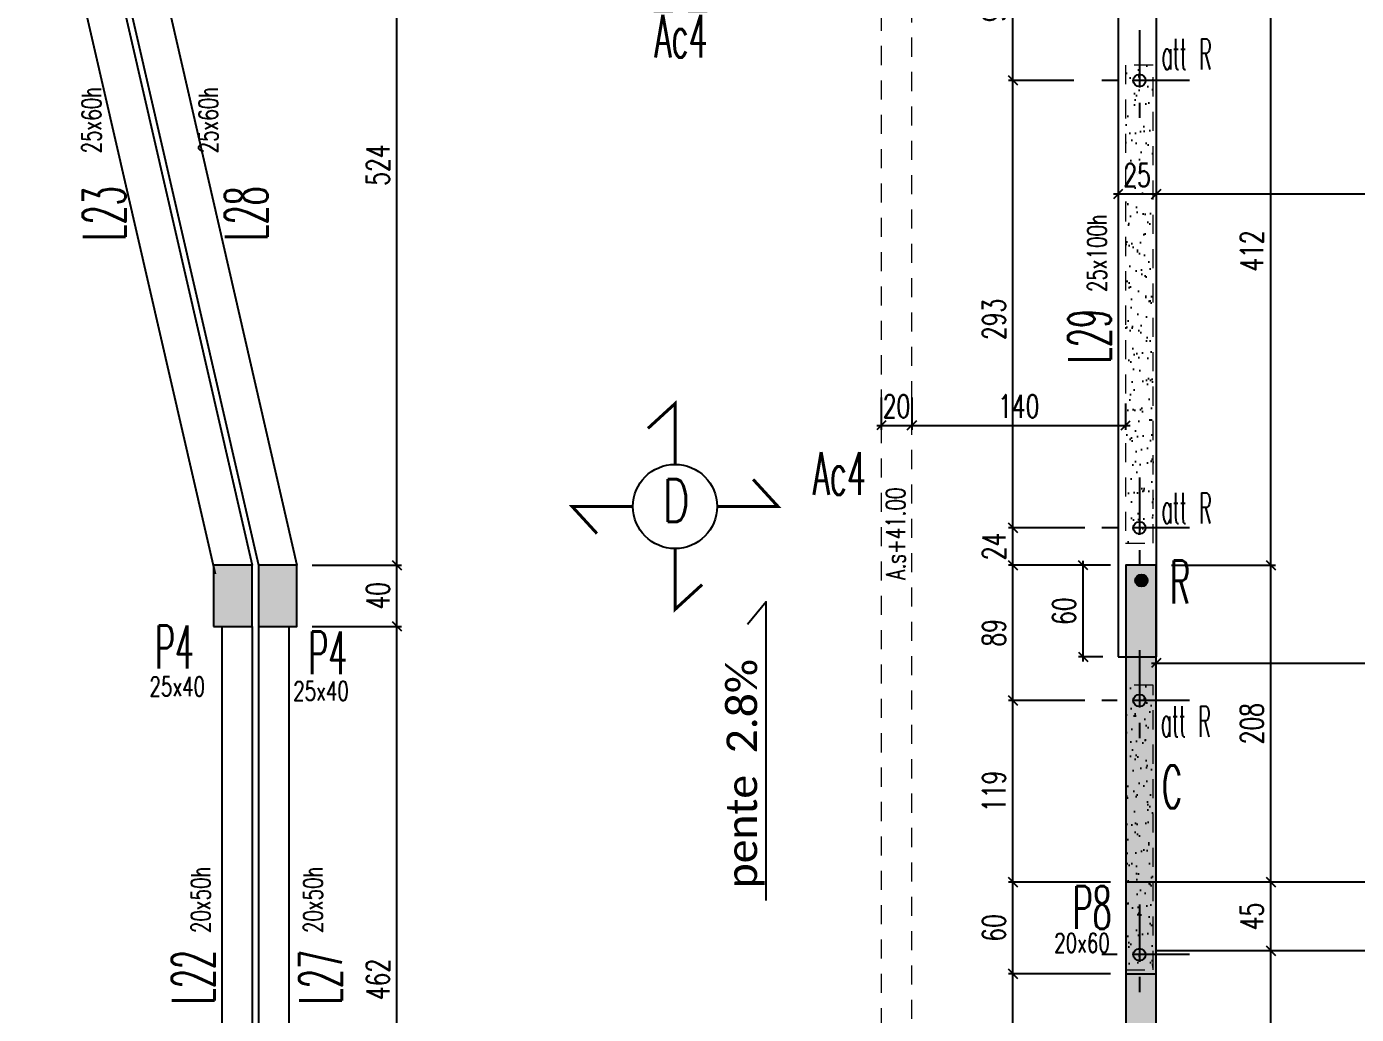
# Model space of a CAD drawing. Extents: x 308 to 437, y -199 to -146.
# Drawn here: x 374.78 to 383.48, y -177.6 to -171.13 of the extents above; entities that cross this region are included whole.
import ezdxf
from ezdxf.enums import TextEntityAlignment as Align

# ---------------------------------------------------------------- set-up
doc = ezdxf.new("R2010")
doc.units = 0
doc.header["$LTSCALE"] = 0.5
doc.header["$MEASUREMENT"] = 0
for name, pattern in [('AXES2', [1.125, 0.75, -0.125, 0.125, -0.125]), ('CACHE', [0.375, 0.25, -0.125]), ('DISCONTINU2', [0.375, 0.25, -0.125])]:
    doc.linetypes.add(name, pattern=pattern)
doc.layers.get('DEFPOINTS').update_dxf_attribs({"linetype": 'CONTINUOUS'})
for name, color, linetype in [('2_AJSA_txt50', 181, 'CONTINUOUS'), ('AXES', 6, 'AXES2'), ('COTATION', 7, 'CONTINUOUS'), ('MURS', 3, 'CONTINUOUS'), ('PLANCHER', 7, 'CONTINUOUS'), ('POCHAGE', 254, 'CONTINUOUS'), ('POTEAUX', 1, 'CONTINUOUS'), ('POUTRES', 2, 'CONTINUOUS'), ('RAID', 1, 'CONTINUOUS'), ('RDC', 7, 'DISCONTINU2'), ('REPERAGE', 4, 'CONTINUOUS'), ('REPERE-CHAI', 4, 'CONTINUOUS'), ('REPERE-POT', 4, 'CONTINUOUS'), ('REPERE-POUT', 4, 'CONTINUOUS'), ('REPERE-RAID', 4, 'CONTINUOUS')]:
    doc.layers.add(name, color=color, linetype=linetype)
doc.styles.add('CALIBRI', font='calibri.ttf')
doc.styles.add('ROMANS8', font='romans.shx', dxfattribs={"width": 0.7})
doc.styles.get("Standard").update_dxf_attribs({"font": 'txt.shx'})
doc.dimstyles.new('COT50 cm', dxfattribs={"dimtxt": 0.15, "dimasz": 0.06, "dimexe": 0.03, "dimexo": 0.1, "dimgap": 0.05, "dimtad": 1, "dimdec": 0, "dimlfac": 100, "dimzin": 0, "dimdsep": 46, "dimtxsty": 'ROMANS8', "dimblk1": 'OBLIQUE', "dimblk2": 'OBLIQUE', "dimsah": 1, "dimcen": 0.03, "dimdle": 0.03, "dimclrt": 1, "dimadec": 0, "dimazin": 0, "dimtfac": 1, "dimtdec": 0, "dimtmove": 0, "dimatfit": 3, "dimfxl": 0, "dimtolj": 1, "dimtzin": 0, "dimlwd": -1, "dimlwe": -1, "dimarcsym": 0})
pattern_1 = [(37.5, (-513.79323, 160.44126), (-0.004409535, 0.134877664), [0, -0.1064, 0, -0.119, 0, -0.11375]), (7.5, (-513.79323, 160.44126), (0.12388437, 0.197550225), [0, -0.0574, 0, -0.0959, 0, -0.03675]), (327.5, (-513.87933, 160.44126), (0.21798993, 0.000396134), [0, -0.035, 0, -0.126, 0, -0.1645]), (317.5, (-513.87933, 160.44126), (0.21042886, 0.06143729), [0, -0.0175, 0, -0.0826, 0, -0.0945])]

# ---------------------------------------------------------------- blocks, each defined once
blk = doc.blocks.new('_Oblique')
at = {"layer": 'COTATION', "color": 0, "lineweight": -2}
blk.add_line((-0.5, -0.5), (0.5, 0.5), dxfattribs=at)
blk = doc.blocks.new('*D1103')
at = {"layer": 'COTATION', "color": 0, "transparency": 16777216}
for p, q in [((376.6458, -175.0562), (377.2316, -175.0562)), ((377.2016, -179.7104), (377.2016, -175.0262)), ((377.0228, -179.6804), (377.2316, -179.6804))]:
    blk.add_line(p, q, dxfattribs=at)
at = {"layer": 'DEFPOINTS', "color": 0, "transparency": 16777216}
for p in [(376.5458, -175.0562), (377.2016, -175.0562), (376.9228, -179.6804)]:
    blk.add_point(p, dxfattribs=at)
at = {"layer": 'COTATION', "color": 0, "transparency": 16777216, "xscale": 0.06, "yscale": 0.06, "zscale": 0.06}
for p, rotation in [((377.2016, -175.0562), 90), ((377.2016, -179.6804), 270)]:
    blk.add_blockref('_Oblique', p, dxfattribs=dict(at, rotation=rotation))
at = {"layer": 'COTATION', "color": 1, "transparency": 16777216, "insert": (377.0766, -177.3683), "char_height": 0.15, "attachment_point": 5, "rotation": 90, "style": 'ROMANS8'}
blk.add_mtext('\\A1;462', dxfattribs=at)
blk = doc.blocks.new('*D1104')
at = {"layer": 'COTATION', "color": 0, "transparency": 16777216}
for p, q in [((376.6458, -174.6561), (377.2316, -174.6561)), ((377.2016, -175.0862), (377.2016, -174.6261)), ((376.6458, -175.0562), (377.2316, -175.0562))]:
    blk.add_line(p, q, dxfattribs=at)
at = {"layer": 'DEFPOINTS', "color": 0, "transparency": 16777216}
for p in [(376.5458, -174.6561), (377.2016, -174.6561), (376.5458, -175.0562)]:
    blk.add_point(p, dxfattribs=at)
at = {"layer": 'COTATION', "color": 0, "transparency": 16777216, "xscale": 0.06, "yscale": 0.06, "zscale": 0.06}
for p, rotation in [((377.2016, -174.6561), 90), ((377.2016, -175.0562), 270)]:
    blk.add_blockref('_Oblique', p, dxfattribs=dict(at, rotation=rotation))
at = {"layer": 'COTATION', "color": 1, "transparency": 16777216, "insert": (377.0766, -174.8561), "char_height": 0.15, "attachment_point": 5, "rotation": 90, "style": 'ROMANS8'}
blk.add_mtext('\\A1;40', dxfattribs=at)
blk = doc.blocks.new('*D1105')
at = {"layer": 'COTATION', "color": 0, "transparency": 16777216}
for p, q in [((376.8599, -169.4163), (377.2316, -169.4163)), ((377.2016, -174.6861), (377.2016, -169.3863)), ((376.6458, -174.6561), (377.2316, -174.6561))]:
    blk.add_line(p, q, dxfattribs=at)
at = {"layer": 'DEFPOINTS', "color": 0, "transparency": 16777216}
for p in [(376.7599, -169.4163), (377.2016, -169.4163), (376.5458, -174.6561)]:
    blk.add_point(p, dxfattribs=at)
at = {"layer": 'COTATION', "color": 0, "transparency": 16777216, "xscale": 0.06, "yscale": 0.06, "zscale": 0.06}
for p, rotation in [((377.2016, -169.4163), 90), ((377.2016, -174.6561), 270)]:
    blk.add_blockref('_Oblique', p, dxfattribs=dict(at, rotation=rotation))
at = {"layer": 'COTATION', "color": 1, "transparency": 16777216, "insert": (377.0766, -172.0362), "char_height": 0.15, "attachment_point": 5, "rotation": 90, "style": 'ROMANS8'}
blk.add_mtext('\\A1;524', dxfattribs=at)
blk = doc.blocks.new('*D1114')
at = {"layer": 'COTATION', "color": 0, "transparency": 16777216}
for p, q in [((381.873, -177.3311), (381.2051, -177.3311)), ((381.2351, -178.3661), (381.2351, -177.3011)), ((381.6339, -178.3361), (381.2051, -178.3361))]:
    blk.add_line(p, q, dxfattribs=at)
at = {"layer": 'DEFPOINTS', "color": 0, "transparency": 16777216}
for p in [(381.2351, -177.3311), (381.973, -177.3311), (381.7339, -178.3361)]:
    blk.add_point(p, dxfattribs=at)
at = {"layer": 'COTATION', "color": 0, "transparency": 16777216, "xscale": 0.06, "yscale": 0.06, "zscale": 0.06}
for p, rotation in [((381.2351, -177.3311), 90), ((381.2351, -178.3361), 270)]:
    blk.add_blockref('_Oblique', p, dxfattribs=dict(at, rotation=rotation))
at = {"layer": 'COTATION', "color": 1, "transparency": 16777216, "insert": (381.1101, -177.8336), "char_height": 0.15, "attachment_point": 5, "rotation": 90, "style": 'ROMANS8'}
blk.add_mtext('\\A1;101', dxfattribs=at)
blk = doc.blocks.new('*D1115')
at = {"layer": 'COTATION', "color": 0, "transparency": 16777216}
for p, q in [((381.873, -176.7311), (381.2051, -176.7311)), ((381.2351, -177.3611), (381.2351, -176.7011)), ((381.873, -177.3311), (381.2051, -177.3311))]:
    blk.add_line(p, q, dxfattribs=at)
at = {"layer": 'DEFPOINTS', "color": 0, "transparency": 16777216}
for p in [(381.2351, -176.7311), (381.973, -176.7311), (381.973, -177.3311)]:
    blk.add_point(p, dxfattribs=at)
at = {"layer": 'COTATION', "color": 0, "transparency": 16777216, "xscale": 0.06, "yscale": 0.06, "zscale": 0.06}
for p, rotation in [((381.2351, -176.7311), 90), ((381.2351, -177.3311), 270)]:
    blk.add_blockref('_Oblique', p, dxfattribs=dict(at, rotation=rotation))
at = {"layer": 'COTATION', "color": 1, "transparency": 16777216, "insert": (381.1101, -177.0311), "char_height": 0.15, "attachment_point": 5, "rotation": 90, "style": 'ROMANS8'}
blk.add_mtext('\\A1;60', dxfattribs=at)
blk = doc.blocks.new('*D1116')
at = {"layer": 'COTATION', "color": 0, "transparency": 16777216}
for p, q in [((381.2351, -176.7611), (381.2351, -175.5113)), ((381.7062, -175.5413), (381.2051, -175.5413)), ((381.873, -176.7311), (381.2051, -176.7311))]:
    blk.add_line(p, q, dxfattribs=at)
at = {"layer": 'DEFPOINTS', "color": 0, "transparency": 16777216}
for p in [(381.2351, -175.5413), (381.8062, -175.5413), (381.973, -176.7311)]:
    blk.add_point(p, dxfattribs=at)
at = {"layer": 'COTATION', "color": 0, "transparency": 16777216, "xscale": 0.06, "yscale": 0.06, "zscale": 0.06}
for p, rotation in [((381.2351, -175.5413), 90), ((381.2351, -176.7311), 270)]:
    blk.add_blockref('_Oblique', p, dxfattribs=dict(at, rotation=rotation))
at = {"layer": 'COTATION', "color": 1, "transparency": 16777216, "insert": (381.1101, -176.1362), "char_height": 0.15, "attachment_point": 5, "rotation": 90, "style": 'ROMANS8'}
blk.add_mtext('\\A1;119', dxfattribs=at)
blk = doc.blocks.new('*D1117')
at = {"layer": 'COTATION', "color": 0, "transparency": 16777216}
for p, q in [((381.873, -174.6561), (381.2051, -174.6561)), ((381.2351, -175.5713), (381.2351, -174.6261)), ((381.7062, -175.5413), (381.2051, -175.5413))]:
    blk.add_line(p, q, dxfattribs=at)
at = {"layer": 'DEFPOINTS', "color": 0, "transparency": 16777216}
for p in [(381.2351, -174.6561), (381.973, -174.6561), (381.8062, -175.5413)]:
    blk.add_point(p, dxfattribs=at)
at = {"layer": 'COTATION', "color": 0, "transparency": 16777216, "xscale": 0.06, "yscale": 0.06, "zscale": 0.06}
for p, rotation in [((381.2351, -174.6561), 90), ((381.2351, -175.5413), 270)]:
    blk.add_blockref('_Oblique', p, dxfattribs=dict(at, rotation=rotation))
at = {"layer": 'COTATION', "color": 1, "transparency": 16777216, "insert": (381.1101, -175.0987), "char_height": 0.15, "attachment_point": 5, "rotation": 90, "style": 'ROMANS8'}
blk.add_mtext('\\A1;89', dxfattribs=at)
blk = doc.blocks.new('*D1118')
at = {"layer": 'COTATION', "color": 0, "transparency": 16777216}
for p, q in [((381.2351, -174.6861), (381.2351, -174.3813)), ((381.7062, -174.4113), (381.2051, -174.4113)), ((381.873, -174.6561), (381.2051, -174.6561))]:
    blk.add_line(p, q, dxfattribs=at)
at = {"layer": 'DEFPOINTS', "color": 0, "transparency": 16777216}
for p in [(381.2351, -174.4113), (381.8062, -174.4113), (381.973, -174.6561)]:
    blk.add_point(p, dxfattribs=at)
at = {"layer": 'COTATION', "color": 0, "transparency": 16777216, "xscale": 0.06, "yscale": 0.06, "zscale": 0.06}
for p, rotation in [((381.2351, -174.4113), 90), ((381.2351, -174.6561), 270)]:
    blk.add_blockref('_Oblique', p, dxfattribs=dict(at, rotation=rotation))
at = {"layer": 'COTATION', "color": 1, "transparency": 16777216, "insert": (381.1101, -174.5337), "char_height": 0.15, "attachment_point": 5, "rotation": 90, "style": 'ROMANS8'}
blk.add_mtext('\\A1;24', dxfattribs=at)
blk = doc.blocks.new('*D1119')
at = {"layer": 'COTATION', "color": 0, "transparency": 16777216}
for p, q in [((381.6338, -171.4813), (381.2051, -171.4813)), ((381.2351, -174.4413), (381.2351, -171.4513)), ((381.7062, -174.4113), (381.2051, -174.4113))]:
    blk.add_line(p, q, dxfattribs=at)
at = {"layer": 'DEFPOINTS', "color": 0, "transparency": 16777216}
for p in [(381.2351, -171.4813), (381.7338, -171.4813), (381.8062, -174.4113)]:
    blk.add_point(p, dxfattribs=at)
at = {"layer": 'COTATION', "color": 0, "transparency": 16777216, "xscale": 0.06, "yscale": 0.06, "zscale": 0.06}
for p, rotation in [((381.2351, -171.4813), 90), ((381.2351, -174.4113), 270)]:
    blk.add_blockref('_Oblique', p, dxfattribs=dict(at, rotation=rotation))
at = {"layer": 'COTATION', "color": 1, "transparency": 16777216, "insert": (381.1101, -173.0465), "char_height": 0.15, "attachment_point": 5, "rotation": 90, "style": 'ROMANS8'}
blk.add_mtext('\\A1;293', dxfattribs=at)
blk = doc.blocks.new('*D1120')
at = {"layer": 'COTATION', "color": 0, "transparency": 16777216}
for p, q in [((381.8728, -170.5408), (381.2051, -170.5408)), ((381.2351, -171.5113), (381.2351, -170.5108)), ((381.6338, -171.4813), (381.2051, -171.4813))]:
    blk.add_line(p, q, dxfattribs=at)
at = {"layer": 'DEFPOINTS', "color": 0, "transparency": 16777216}
for p in [(381.2351, -170.5408), (381.9728, -170.5408), (381.7338, -171.4813)]:
    blk.add_point(p, dxfattribs=at)
at = {"layer": 'COTATION', "color": 0, "transparency": 16777216, "xscale": 0.06, "yscale": 0.06, "zscale": 0.06}
for p, rotation in [((381.2351, -170.5408), 90), ((381.2351, -171.4813), 270)]:
    blk.add_blockref('_Oblique', p, dxfattribs=dict(at, rotation=rotation))
at = {"layer": 'COTATION', "color": 1, "transparency": 16777216, "insert": (381.1101, -171.011), "char_height": 0.15, "attachment_point": 5, "rotation": 90, "style": 'ROMANS8'}
blk.add_mtext('\\A1;94', dxfattribs=at)
blk = doc.blocks.new('*D1131')
at = {"layer": 'COTATION', "color": 0, "transparency": 16777216}
for p, q in [((383.1162, -177.1812), (382.894, -177.1812)), ((382.924, -179.3063), (382.924, -177.1512)), ((383.2296, -179.2763), (382.894, -179.2763))]:
    blk.add_line(p, q, dxfattribs=at)
at = {"layer": 'DEFPOINTS', "color": 0, "transparency": 16777216}
for p in [(382.924, -177.1812), (383.2162, -177.1812), (383.3296, -179.2763)]:
    blk.add_point(p, dxfattribs=at)
at = {"layer": 'COTATION', "color": 0, "transparency": 16777216, "xscale": 0.06, "yscale": 0.06, "zscale": 0.06}
for p, rotation in [((382.924, -177.1812), 90), ((382.924, -179.2763), 270)]:
    blk.add_blockref('_Oblique', p, dxfattribs=dict(at, rotation=rotation))
at = {"layer": 'COTATION', "color": 1, "transparency": 16777216, "insert": (382.799, -178.2287), "char_height": 0.15, "attachment_point": 5, "rotation": 90, "style": 'ROMANS8'}
blk.add_mtext('\\A1;210', dxfattribs=at)
blk = doc.blocks.new('*D1132')
at = {"layer": 'COTATION', "color": 0, "transparency": 16777216}
for p, q in [((383.1596, -176.7312), (382.894, -176.7312)), ((382.924, -177.2112), (382.924, -176.7012)), ((383.1162, -177.1812), (382.894, -177.1812))]:
    blk.add_line(p, q, dxfattribs=at)
at = {"layer": 'DEFPOINTS', "color": 0, "transparency": 16777216}
for p in [(382.924, -176.7312), (383.2596, -176.7312), (383.2162, -177.1812)]:
    blk.add_point(p, dxfattribs=at)
at = {"layer": 'COTATION', "color": 0, "transparency": 16777216, "xscale": 0.06, "yscale": 0.06, "zscale": 0.06}
for p, rotation in [((382.924, -176.7312), 90), ((382.924, -177.1812), 270)]:
    blk.add_blockref('_Oblique', p, dxfattribs=dict(at, rotation=rotation))
at = {"layer": 'COTATION', "color": 1, "transparency": 16777216, "insert": (382.799, -176.9562), "char_height": 0.15, "attachment_point": 5, "rotation": 90, "style": 'ROMANS8'}
blk.add_mtext('\\A1;45', dxfattribs=at)
blk = doc.blocks.new('*D1133')
at = {"layer": 'COTATION', "color": 0, "transparency": 16777216}
for p, q in [((382.273, -174.6561), (382.954, -174.6561)), ((382.924, -176.7612), (382.924, -174.6261)), ((383.1596, -176.7312), (382.894, -176.7312))]:
    blk.add_line(p, q, dxfattribs=at)
at = {"layer": 'DEFPOINTS', "color": 0, "transparency": 16777216}
for p in [(382.173, -174.6561), (382.924, -174.6561), (383.2596, -176.7312)]:
    blk.add_point(p, dxfattribs=at)
at = {"layer": 'COTATION', "color": 0, "transparency": 16777216, "xscale": 0.06, "yscale": 0.06, "zscale": 0.06}
for p, rotation in [((382.924, -174.6561), 90), ((382.924, -176.7312), 270)]:
    blk.add_blockref('_Oblique', p, dxfattribs=dict(at, rotation=rotation))
at = {"layer": 'COTATION', "color": 1, "transparency": 16777216, "insert": (382.799, -175.6936), "char_height": 0.15, "attachment_point": 5, "rotation": 90, "style": 'ROMANS8'}
blk.add_mtext('\\A1;208', dxfattribs=at)
blk = doc.blocks.new('*D1134')
at = {"layer": 'COTATION', "color": 0, "transparency": 16777216}
for p, q in [((382.2733, -170.5409), (382.954, -170.5409)), ((382.924, -174.6861), (382.924, -170.5109)), ((382.273, -174.6561), (382.954, -174.6561))]:
    blk.add_line(p, q, dxfattribs=at)
at = {"layer": 'DEFPOINTS', "color": 0, "transparency": 16777216}
for p in [(382.1733, -170.5409), (382.924, -170.5409), (382.173, -174.6561)]:
    blk.add_point(p, dxfattribs=at)
at = {"layer": 'COTATION', "color": 0, "transparency": 16777216, "xscale": 0.06, "yscale": 0.06, "zscale": 0.06}
for p, rotation in [((382.924, -170.5409), 90), ((382.924, -174.6561), 270)]:
    blk.add_blockref('_Oblique', p, dxfattribs=dict(at, rotation=rotation))
at = {"layer": 'COTATION', "color": 1, "transparency": 16777216, "insert": (382.799, -172.5985), "char_height": 0.15, "attachment_point": 5, "rotation": 90, "style": 'ROMANS8'}
blk.add_mtext('\\A1;412', dxfattribs=at)
blk = doc.blocks.new('*D1309')
at = {"layer": 'COTATION', "color": 0, "transparency": 16777216}
for p, q in [((382.173, -175.2963), (382.173, -175.2663)), ((389.3697, -176.2963), (389.3697, -175.2663)), ((382.143, -175.2963), (389.3997, -175.2963))]:
    blk.add_line(p, q, dxfattribs=at)
at = {"layer": 'DEFPOINTS', "color": 0, "transparency": 16777216}
for p in [(389.3697, -175.2963), (382.173, -175.3902), (389.3697, -176.7314)]:
    blk.add_point(p, dxfattribs=at)
at = {"layer": 'COTATION', "color": 0, "transparency": 16777216, "xscale": 0.06, "yscale": 0.06, "zscale": 0.06, "rotation": 180}
blk.add_blockref('_Oblique', (382.173, -175.2963), dxfattribs=at)
at = {"layer": 'COTATION', "color": 0, "transparency": 16777216, "xscale": 0.06, "yscale": 0.06, "zscale": 0.06}
blk.add_blockref('_Oblique', (389.3697, -175.2963), dxfattribs=at)
at = {"layer": 'COTATION', "color": 1, "transparency": 16777216, "insert": (385.7713, -175.1713), "char_height": 0.15, "attachment_point": 5, "style": 'ROMANS8'}
blk.add_mtext('\\A1;720', dxfattribs=at)
blk = doc.blocks.new('*D1329')
at = {"layer": 'COTATION', "color": 0, "transparency": 16777216}
for p, q in [((388.0528, -171.9459), (388.0528, -172.2566)), ((382.1729, -172.0955), (382.1729, -172.2566)), ((388.0828, -172.2266), (382.1429, -172.2266))]:
    blk.add_line(p, q, dxfattribs=at)
at = {"layer": 'DEFPOINTS', "color": 0, "transparency": 16777216}
for p in [(388.0528, -171.8459), (382.1729, -171.9955), (382.1729, -172.2266)]:
    blk.add_point(p, dxfattribs=at)
at = {"layer": 'COTATION', "color": 0, "transparency": 16777216, "xscale": 0.06, "yscale": 0.06, "zscale": 0.06, "rotation": 180}
blk.add_blockref('_Oblique', (382.1729, -172.2266), dxfattribs=at)
at = {"layer": 'COTATION', "color": 0, "transparency": 16777216, "xscale": 0.06, "yscale": 0.06, "zscale": 0.06}
blk.add_blockref('_Oblique', (388.0528, -172.2266), dxfattribs=at)
at = {"layer": 'COTATION', "color": 1, "transparency": 16777216, "insert": (385.1128, -172.1016), "char_height": 0.15, "attachment_point": 5, "style": 'ROMANS8'}
blk.add_mtext('\\A1;588', dxfattribs=at)
blk = doc.blocks.new('*D1330')
at = {"layer": 'COTATION', "color": 0, "transparency": 16777216}
for p, q in [((381.9229, -172.1414), (381.9229, -172.2566)), ((382.1729, -172.0955), (382.1729, -172.2566)), ((382.2029, -172.2266), (381.8929, -172.2266))]:
    blk.add_line(p, q, dxfattribs=at)
at = {"layer": 'DEFPOINTS', "color": 0, "transparency": 16777216}
for p in [(381.9229, -172.0414), (382.1729, -171.9955), (381.9229, -172.2266)]:
    blk.add_point(p, dxfattribs=at)
at = {"layer": 'COTATION', "color": 0, "transparency": 16777216, "xscale": 0.06, "yscale": 0.06, "zscale": 0.06, "rotation": 180}
blk.add_blockref('_Oblique', (381.9229, -172.2266), dxfattribs=at)
at = {"layer": 'COTATION', "color": 0, "transparency": 16777216, "xscale": 0.06, "yscale": 0.06, "zscale": 0.06}
blk.add_blockref('_Oblique', (382.1729, -172.2266), dxfattribs=at)
at = {"layer": 'COTATION', "color": 1, "transparency": 16777216, "insert": (382.0479, -172.1016), "char_height": 0.15, "attachment_point": 5, "style": 'ROMANS8'}
blk.add_mtext('\\A1;25', dxfattribs=at)
blk = doc.blocks.new('*D1593')
at = {"layer": 'COTATION', "color": 0, "transparency": 16777216}
for p, q in [((381.873, -174.6561), (381.6644, -174.6561)), ((381.6944, -175.2861), (381.6944, -174.6261)), ((381.8231, -175.2561), (381.6644, -175.2561))]:
    blk.add_line(p, q, dxfattribs=at)
at = {"layer": 'DEFPOINTS', "color": 0, "transparency": 16777216}
for p in [(381.6944, -174.6561), (381.973, -174.6561), (381.9231, -175.2561)]:
    blk.add_point(p, dxfattribs=at)
at = {"layer": 'COTATION', "color": 0, "transparency": 16777216, "xscale": 0.06, "yscale": 0.06, "zscale": 0.06}
for p, rotation in [((381.6944, -174.6561), 90), ((381.6944, -175.2561), 270)]:
    blk.add_blockref('_Oblique', p, dxfattribs=dict(at, rotation=rotation))
at = {"layer": 'COTATION', "color": 1, "transparency": 16777216, "insert": (381.5694, -174.9561), "char_height": 0.15, "attachment_point": 5, "rotation": 90, "style": 'ROMANS8'}
blk.add_mtext('\\A1;60', dxfattribs=at)
blk = doc.blocks.new('A$C6B096A38')
at = {"layer": 'POCHAGE'}
h = blk.add_hatch(dxfattribs=at)
h.set_pattern_fill('AR-SAND', color=0, scale=0.07)
h.set_pattern_definition(pattern_1)
h.paths.add_polyline_path([(36.0568, -10.94), (35.8769, -10.94), (35.8769, -14.07), (36.0568, -14.07)])
h = blk.add_hatch(dxfattribs=at)
h.set_pattern_fill('AR-SAND', color=0, scale=0.07)
h.set_pattern_definition(pattern_1)
h.paths.add_polyline_path([(36.0568, -15), (35.8769, -15), (35.8769, -16.8645), (36.0568, -16.8645)])
at = {"layer": 'AXES', "color": 1}
for p, q in [((35.9668, -10.7111), (35.9668, -11.3689)), ((36.2957, -11.04), (35.638, -11.04)), ((35.9668, -13.6411), (35.9668, -14.2989)), ((36.2957, -13.97), (35.638, -13.97)), ((35.9669, -14.7711), (35.9669, -15.4289)), ((36.2957, -15.1), (35.638, -15.1)), ((35.9669, -16.4357), (35.9669, -17.0934)), ((36.2957, -16.7645), (35.638, -16.7645))]:
    blk.add_line(p, q, dxfattribs=at)
at = {"layer": 'RAID'}
for centre in [(35.9668, -11.04), (35.9668, -13.97), (35.9669, -15.1), (35.9669, -16.7645)]:
    blk.add_circle(centre, 0.04, dxfattribs=at)
at = {"layer": 'RDC', "linetype": 'CACHE', "lineweight": 15}
for points in [[(35.8769, -14.07), (36.0568, -14.07), (36.0568, -10.94), (35.8769, -10.94)], [(36.0568, -15), (35.8769, -15), (35.8769, -16.8645), (36.0568, -16.8645)]]:
    blk.add_lwpolyline(points, close=True, dxfattribs=at)
blk = doc.blocks.new('*D1667')
at = {"layer": 'COTATION', "color": 0, "transparency": 16777216}
for p, q in [((380.3728, -173.5575), (380.3728, -173.7702)), ((380.5728, -173.5575), (380.5728, -173.7702)), ((380.3428, -173.7402), (380.6028, -173.7402))]:
    blk.add_line(p, q, dxfattribs=at)
at = {"layer": 'DEFPOINTS', "color": 0, "transparency": 16777216}
for p in [(380.3728, -173.4575), (380.5728, -173.4575), (380.5728, -173.7402)]:
    blk.add_point(p, dxfattribs=at)
at = {"layer": 'COTATION', "color": 0, "transparency": 16777216, "xscale": 0.06, "yscale": 0.06, "zscale": 0.06, "rotation": 180}
blk.add_blockref('_Oblique', (380.3728, -173.7402), dxfattribs=at)
at = {"layer": 'COTATION', "color": 0, "transparency": 16777216, "xscale": 0.06, "yscale": 0.06, "zscale": 0.06}
blk.add_blockref('_Oblique', (380.5728, -173.7402), dxfattribs=at)
at = {"layer": 'COTATION', "color": 1, "transparency": 16777216, "insert": (380.4728, -173.6152), "char_height": 0.15, "attachment_point": 5, "style": 'ROMANS8'}
blk.add_mtext('\\A1;20', dxfattribs=at)
blk = doc.blocks.new('*D1668')
at = {"layer": 'COTATION', "color": 0, "transparency": 16777216}
for p, q in [((380.5728, -173.5575), (380.5728, -173.7702)), ((381.9728, -173.5964), (381.9728, -173.7702)), ((380.5428, -173.7402), (382.0028, -173.7402))]:
    blk.add_line(p, q, dxfattribs=at)
at = {"layer": 'DEFPOINTS', "color": 0, "transparency": 16777216}
for p in [(380.5728, -173.4575), (381.9728, -173.4964), (381.9728, -173.7402)]:
    blk.add_point(p, dxfattribs=at)
at = {"layer": 'COTATION', "color": 0, "transparency": 16777216, "xscale": 0.06, "yscale": 0.06, "zscale": 0.06, "rotation": 180}
blk.add_blockref('_Oblique', (380.5728, -173.7402), dxfattribs=at)
at = {"layer": 'COTATION', "color": 0, "transparency": 16777216, "xscale": 0.06, "yscale": 0.06, "zscale": 0.06}
blk.add_blockref('_Oblique', (381.9728, -173.7402), dxfattribs=at)
at = {"layer": 'COTATION', "color": 1, "transparency": 16777216, "insert": (381.2728, -173.6152), "char_height": 0.15, "attachment_point": 5, "style": 'ROMANS8'}
blk.add_mtext('\\A1;140', dxfattribs=at)

msp = doc.modelspace()

# ---------------------------------------------------------------- hatches: boundary and pattern name
at = {"layer": 'POCHAGE'}
h = msp.add_hatch(color=256, dxfattribs=at)
h.dxf.hatch_style = 1
h.paths.add_polyline_path([(382.173, -175.0561), (381.973, -175.0561), (381.973, -176.7311), (382.173, -176.7311)])
h.paths.add_polyline_path([(382.173, -174.6561), (381.973, -174.6561), (381.973, -175.0561), (382.173, -175.0561)])
h.paths.add_polyline_path([(382.036, -174.7561, -1), (382.116, -174.7561, -1)], flags=16)
h = msp.add_hatch(color=256, dxfattribs=at)
h.dxf.hatch_style = 1
h.paths.add_polyline_path([(380.3728, -179.6804), (376.2945, -179.6804), (376.2945, -179.8763), (380.3728, -179.8763)])
h.paths.add_polyline_path([(376.3545, -179.7763, -1), (376.4345, -179.7763, -1)], flags=16)
h.paths.add_polyline_path([(380.5728, -179.6804), (380.3728, -179.6804), (380.3728, -179.8763), (380.5728, -179.8763)])
h.paths.add_polyline_path([(382.1729, -177.3311), (381.973, -177.3311), (381.973, -179.6804), (380.5728, -179.6804), (380.5728, -179.8763), (381.9696, -179.8763), (381.9699, -181.7863), (382.1728, -181.7863)])
h.paths.add_polyline_path([(382.1143, -179.7763, -1), (382.0343, -179.7763, -1)], flags=16)
at = {"layer": 'POTEAUX'}
h = msp.add_hatch(color=256, dxfattribs=at)
h.dxf.hatch_style = 1
h.paths.add_polyline_path([(376.0006, -175.0562), (376.2545, -175.0562), (376.2545, -174.6562), (376.0006, -174.6562)])
h = msp.add_hatch(color=256, dxfattribs=at)
h.dxf.hatch_style = 1
h.paths.add_polyline_path([(376.2945, -175.0562), (376.5458, -175.0562), (376.5458, -174.6561), (376.2945, -174.6561)])
h = msp.add_hatch(color=256, dxfattribs=at)
h.dxf.hatch_style = 1
h.paths.add_polyline_path([(376.2945, -175.0562), (376.5458, -175.0562), (376.5458, -174.6561), (376.2945, -174.6561)])
h = msp.add_hatch(color=256, dxfattribs=at)
h.dxf.hatch_style = 1
h.paths.add_polyline_path([(382.173, -176.7311), (381.9729, -176.7311), (381.973, -177.3311), (382.1729, -177.3311)])
at = {"layer": 'RAID'}
msp.add_hatch(color=256, dxfattribs=at).paths.add_polyline_path([(382.036, -174.7561, 1), (382.116, -174.7561, 1)])

# ---------------------------------------------------------------- linework, layer by layer
at = {"layer": '2_AJSA_txt50', "color": 1}
msp.add_lwpolyline([(379.6183, -176.8516), (379.6183, -174.8961), (379.4972, -175.0443)], dxfattribs=at)
at = {"layer": 'MURS'}
msp.add_lwpolyline([(403.7666, -176.8795), (403.7661, -181.8809), (397.0699, -181.8809), (397.0699, -176.8809), (396.8899, -176.8809), (396.8899, -181.8863), (389.6099, -181.8863), (389.6099, -179.6809), (389.4299, -179.6809), (389.4299, -181.8863), (382.1728, -181.8863), (382.173, -174.6561), (381.973, -174.6561), (381.973, -179.6804), (376.2945, -179.6804)], dxfattribs=at)
at = {"layer": 'PLANCHER', "color": 1, "const_width": 0.02}
for points in [[(379.0224, -173.9957), (379.0224, -173.5976), (378.8452, -173.7599)], [(379.2981, -174.2713), (379.6962, -174.2713), (379.5339, -174.0942)], [(378.7468, -174.2713), (378.3487, -174.2713), (378.511, -174.4485)], [(379.0224, -174.547), (379.0224, -174.9451), (379.1996, -174.7828)]]:
    msp.add_lwpolyline(points, dxfattribs=at)
at = {"layer": 'PLANCHER', "color": 1}
msp.add_circle((379.0224, -174.2713), 0.2757, dxfattribs=at)
at = {"layer": 'POTEAUX'}
for points in [[(376.0006, -175.0562), (376.2545, -175.0562), (376.2545, -174.6562), (376.0006, -174.6562)], [(376.2945, -175.0562), (376.5458, -175.0562), (376.5458, -174.6561), (376.2945, -174.6561)], [(376.2945, -175.0562), (376.5458, -175.0562), (376.5458, -174.6561), (376.2945, -174.6561)], [(382.173, -176.7311), (381.9729, -176.7311), (381.973, -177.3311), (382.1729, -177.3311)]]:
    msp.add_lwpolyline(points, close=True, dxfattribs=at)
at = {"layer": 'POUTRES'}
for p, q in [((374.7764, -169.3512), (376.0109, -174.7122)), ((375.033, -169.3512), (376.2545, -174.6561)), ((375.073, -169.3512), (376.2945, -174.6561)), ((375.3166, -169.2951), (376.5458, -174.6561)), ((382.1728, -170.5412), (382.1731, -175.2561)), ((376.0545, -175.0561), (376.0545, -179.6809)), ((376.2545, -175.0561), (376.2545, -179.6809)), ((376.2945, -175.0561), (376.2945, -179.6804)), ((376.4945, -175.0561), (376.4945, -179.6804)), ((381.9231, -175.2561), (382.1731, -175.2561)), ((396.8897, -176.7317), (382.173, -176.7311)), ((396.8897, -177.1817), (382.1729, -177.1811))]:
    msp.add_line(p, q, dxfattribs=at)
msp.add_lwpolyline([(381.9727, -169.9414), (381.9227, -169.9414), (381.9231, -175.2561)], dxfattribs=at)
at = {"layer": 'RAID'}
msp.add_circle((382.076, -174.7561), 0.04, dxfattribs=at)
at = {"layer": 'RDC', "linetype": 'CACHE', "lineweight": 15}
for points in [[(374.8328, -169.4312), (374.8328, -171.0312), (380.3728, -171.0312), (380.3728, -179.8763), (375.7651, -179.8763)], [(381.9844, -179.8763), (380.5728, -179.8763), (380.5728, -170.8312), (375.0328, -170.8312), (375.0328, -169.4312)]]:
    msp.add_lwpolyline(points, dxfattribs=at)

# ---------------------------------------------------------------- block references
at = {"layer": 'RDC'}
msp.add_blockref('A$C6B096A38', (346.0959, -160.4413), dxfattribs=at)

# ---------------------------------------------------------------- texts
at = {"layer": '2_AJSA_txt50', "color": 1, "style": 'CALIBRI'}
msp.add_text('pente  2.8%%%', height=0.2, rotation=90, dxfattribs=at).set_placement((379.5598, -176.7711))
at = {"layer": 'PLANCHER', "color": 1, "width": 0.7}
msp.add_text('D', height=0.28, dxfattribs=at).set_placement((379.0302, -174.2326), align=Align.MIDDLE)
at = {"layer": 'REPERAGE', "color": 1, "style": 'ROMANS8', "width": 0.7}
for s, p in [(' 25x60h ', (375.2638, -172.0188)), (' 25x60h ', (376.0293, -172.0188)), (' 25x100h ', (381.8478, -172.9272)), ('A.s+41.00', (380.5287, -174.7514)), (' 20x50h ', (375.9794, -177.1243)), (' 20x50h ', (376.7141, -177.1243))]:
    msp.add_text(s, height=0.125, rotation=90, dxfattribs=at).set_placement(p)
at = {"layer": 'REPERE-CHAI', "color": 4, "width": 0.519}
msp.add_text('C', height=0.28, dxfattribs=at).set_placement((382.211, -176.2469))
at = {"layer": 'REPERE-POT', "color": 4, "width": 0.519}
for s, p in [('P4', (375.6169, -175.3314)), ('P4', (376.621, -175.3702)), ('P8', (381.6251, -177.0368))]:
    msp.add_text(s, height=0.28, dxfattribs=at).set_placement(p)
at = {"layer": 'REPERE-POT', "color": 1, "style": 'ROMANS8', "width": 0.7}
for s, p in [('25x40', (375.5808, -175.5124)), ('25x40', (376.5224, -175.5416)), ('20x60', (381.5049, -177.1913))]:
    msp.add_text(s, height=0.125, dxfattribs=at).set_placement(p)
at = {"layer": 'REPERE-POUT', "width": 0.519}
for p in [(378.8871, -171.3323), (379.9239, -174.1956)]:
    msp.add_text('Ac4', height=0.28, dxfattribs=at).set_placement(p)
for s, p in [('L23', (375.4237, -172.5306)), ('L28', (376.3535, -172.5306)), ('L29', (381.8761, -173.3339)), ('L22', (376.0077, -177.5309)), ('L27', (376.8415, -177.5309))]:
    msp.add_text(s, height=0.28, rotation=90, dxfattribs=at).set_placement(p)
at = {"layer": 'REPERE-RAID', "color": 4}
for s, height, width, p in [('att R', 0.2, 0.45, (382.2076, -171.4098)), ('att R', 0.2, 0.45, (382.2075, -174.3826)), ('R', 0.28, 0.519, (382.2642, -174.9055)), ('att R', 0.2, 0.45, (382.2024, -175.7795))]:
    msp.add_text(s, height=height, dxfattribs=dict(at, width=width)).set_placement(p)

# ---------------------------------------------------------------- dimensions: what is measured, and where the dimension line sits
at = {"layer": 'COTATION'}
for base, p1, p2, picture, middle in [((377.2016, -169.4163), (376.5458, -174.6561), (376.7599, -169.4163), '*D1105', (377.0766, -172.0362)), ((381.2351, -170.5408), (381.7338, -171.4813), (381.9728, -170.5408), '*D1120', (381.1101, -171.011)), ((382.924, -170.5409), (382.173, -174.6561), (382.1733, -170.5409), '*D1134', (382.799, -172.5985)), ((377.2016, -174.6561), (376.5458, -175.0562), (376.5458, -174.6561), '*D1104', (377.0766, -174.8561)), ((381.2351, -174.6561), (381.8062, -175.5413), (381.973, -174.6561), '*D1117', (381.1101, -175.0987)), ((381.6944, -174.6561), (381.9231, -175.2561), (381.973, -174.6561), '*D1593', (381.5694, -174.9561)), ((382.924, -174.6561), (383.2596, -176.7312), (382.173, -174.6561), '*D1133', (382.799, -175.6936)), ((377.2016, -175.0562), (376.9228, -179.6804), (376.5458, -175.0562), '*D1103', (377.0766, -177.3683)), ((381.2351, -175.5413), (381.973, -176.7311), (381.8062, -175.5413), '*D1116', (381.1101, -176.1362)), ((381.2351, -176.7311), (381.973, -177.3311), (381.973, -176.7311), '*D1115', (381.1101, -177.0311)), ((382.924, -176.7312), (383.2162, -177.1812), (383.2596, -176.7312), '*D1132', (382.799, -176.9562)), ((382.924, -177.1812), (383.3296, -179.2763), (383.2162, -177.1812), '*D1131', (382.799, -178.2287)), ((381.23514, -177.331097), (381.733891, -178.336101), (381.973045, -177.331097), '*D1114', (381.11014, -177.833599))]:
    dim = msp.add_linear_dim(base=base, p1=p1, p2=p2, angle=90, dimstyle='COT50 cm', override={"dimtmove": 1}, dxfattribs=at)
    dim.commit()
    dim.dimension.update_dxf_attribs({"geometry": picture, "text_midpoint": middle})
for base, p1, p2, picture, middle in [((381.2351, -171.4813), (381.8062, -174.4113), (381.7338, -171.4813), '*D1119', (381.2351, -173.0465)), ((381.2351, -174.4113), (381.973, -174.6561), (381.8062, -174.4113), '*D1118', (381.2351, -174.5337))]:
    dim = msp.add_linear_dim(base=base, p1=p1, p2=p2, angle=90, dimstyle='COT50 cm', override={"dimtmove": 1}, dxfattribs=at)
    dim.commit()
    dim.dimension.update_dxf_attribs({"geometry": picture, "text_midpoint": middle, "dimtype": 160})
for base, p1, p2, picture, middle in [((382.1729, -172.2266), (388.0528, -171.8459), (382.1729, -171.9955), '*D1329', (385.1128, -172.1016)), ((381.9728, -173.7402), (380.5728, -173.4575), (381.9728, -173.4964), '*D1668', (381.2728, -173.6152))]:
    dim = msp.add_linear_dim(base=base, p1=p1, p2=p2, dimstyle='COT50 cm', override={"dimtmove": 1}, dxfattribs=at)
    dim.commit()
    dim.dimension.update_dxf_attribs({"geometry": picture, "text_midpoint": middle})
for base, p1, p2, picture, middle in [((381.9229, -172.2266), (382.1729, -171.9955), (381.9229, -172.0414), '*D1330', (382.0479, -172.2266)), ((380.5728, -173.7402), (380.3728, -173.4575), (380.5728, -173.4575), '*D1667', (380.4728, -173.7402))]:
    dim = msp.add_linear_dim(base=base, p1=p1, p2=p2, dimstyle='COT50 cm', override={"dimtmove": 1}, dxfattribs=at)
    dim.commit()
    dim.dimension.update_dxf_attribs({"geometry": picture, "text_midpoint": middle, "dimtype": 160})
dim = msp.add_linear_dim(base=(389.3697, -175.2963), p1=(382.173, -175.3902), p2=(389.3697, -176.7314), dimstyle='COT50 cm', dxfattribs=at)
dim.commit()
dim.dimension.update_dxf_attribs({"geometry": '*D1309', "text_midpoint": (385.7713, -175.1713)})

doc.saveas('drawing.dxf')
